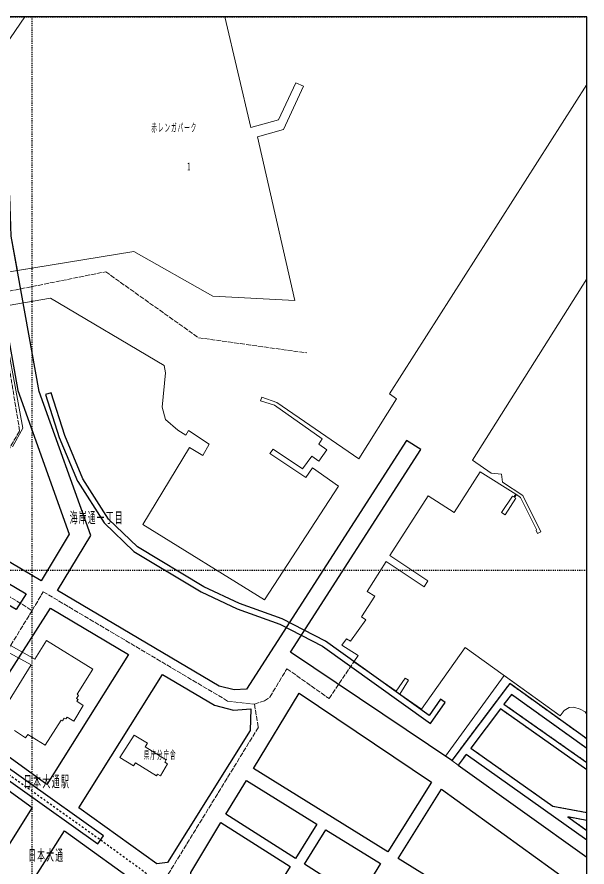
# Model space of a CAD drawing. Units: millimetres, scale not verified. Extents: x -76 to 74, y -76 to 74.
# Drawn here: x 22.1 to 73.6, y -2.7 to 74.1 of the extents above; entities that cross this region are included whole.
import ezdxf
from ezdxf.enums import TextEntityAlignment as Align

# ---------------------------------------------------------------- set-up
doc = ezdxf.new("R2010")
doc.units = ezdxf.units.MM
doc.header["$LTSCALE"] = 0.25
for name, pattern in [('USER1', [0.70556, 0.35278, -0.35278]), ('USER3', [1.41112, 0.70556, -0.70556]), ('USER4', [2.11668, 1.7639, -0.35278])]:
    doc.linetypes.add(name, pattern=pattern)
for name, color, linetype in [('0-0_01 グリッド', 7, 'USER1'), ('0-2_03 施設名・公園名', 7, 'Continuous'), ('0-4_05 町名', 7, 'Continuous'), ('0-6_07 街区符号', 7, 'Continuous'), ('0-7_08 地下鉄', 7, 'Continuous'), ('1-4_21 デッキ・歩道橋', 7, 'Continuous'), ('1-9_26 道路', 7, 'Continuous')]:
    doc.layers.add(name, color=color, linetype=linetype)
for name, color, linetype, lineweight in [('0-C_13 町界', 30, 'USER4', 18), ('0-D_14 公・官庁施設', 7, 'Continuous', 18), ('1-6_23 園路・他敷地道', 7, 'USER1', 18), ('1-D_30 公園・緑地', 3, 'Continuous', 18), ('1-E_31 地形', 7, 'Continuous', 18), ('1-F_32 海・河川', 150, 'Continuous', 18)]:
    doc.layers.add(name, color=color, linetype=linetype, lineweight=lineweight)
doc.styles.add('ＭＳ ゴシック', font='')
doc.styles.get('ＭＳ ゴシック').set_extended_font_data('MS Gothic')

msp = doc.modelspace()

# ---------------------------------------------------------------- linework, layer by layer
at = {"layer": '0-0_01 グリッド'}
for p, q in [((73.6277, 74.1251), (-76.4802, 74.1251)), ((23.5153, -75.9021), (23.5153, 74.1341)), ((73.6101, -75.9021), (73.6101, 74.1341)), ((73.6277, 24.1024), (-76.4802, 24.1024))]:
    msp.add_line(p, q, dxfattribs=at)
at = {"layer": '0-0_01 グリッド', "linetype": 'Continuous'}
msp.add_lwpolyline([(-76.4802, -75.9021), (73.6277, -75.9021), (73.6277, 74.1341), (-76.4802, 74.1341)], close=True, dxfattribs=at)
at = {"layer": '0-7_08 地下鉄', "linetype": 'USER3'}
msp.add_lwpolyline([(-53.2402, 74.1341), (-53.4892, 71.7649), (-53.4892, 69.1542), (-53.2367, 65.6174), (-52.4788, 61.9119), (-51.1317, 58.291), (-49.0261, 54.2492), (-46.4161, 50.2915), (-44.1423, 47.9336), (-41.8689, 45.9961), (-39.1737, 44.144), (-23.2408, 34.2069), (15.6467, 9.7865), (29.7093, -0.2346), (35.9408, -4.7815), (50.0045, -13.4556), (62.2987, -19.7712), (65.8355, -21.5392), (69.1194, -23.2239), (72.2355, -25.1607), (73.6277, -26.3155)], dxfattribs=at)
at = {"layer": '0-7_08 地下鉄'}
msp.add_lwpolyline([(15.3907, 9.4276), (29.4533, -0.5936), (29.9653, 0.1244), (15.9027, 10.1455)], close=True, dxfattribs=at)
at = {"layer": '0-C_13 町界'}
for p, q in [((12.9337, 27.0342), (23.5095, 20.4981)), ((23.5095, 20.4981), (20.32, 15.3225))]:
    msp.add_line(p, q, dxfattribs=at)
for points in [[(12.9337, 27.0342), (13.8308, 28.6933), (16.7474, 26.935), (22.3781, 36.7446), (20.3345, 49.1401), (30.1499, 51.1093), (38.5412, 45.1458), (48.3136, 43.7843)], [(23.5095, 20.4981), (24.5055, 22.2), (41.1685, 12.3215), (43.5928, 12.0259)], [(43.5928, 12.0259), (44.4923, 12.3504), (44.9819, 12.6742), (46.518, 15.2429), (50.3235, 12.5502), (52.5566, 15.8541)], [(43.5928, 12.0259), (43.9445, 9.9464), (22.8735, -24.3897)]]:
    msp.add_lwpolyline(points, dxfattribs=at)
at = {"layer": '0-D_14 公・官庁施設'}
for points in [[(21.9103, 9.6663), (22.9114, 8.9976), (23.1109, 9.298), (24.6829, 8.321), (26.1285, 10.6037), (26.2587, 10.5341), (26.4082, 10.7843), (26.5584, 10.7246), (26.6583, 10.8745), (27.2777, 10.5069), (28.1259, 11.9273), (27.5554, 12.3063), (27.6546, 12.4565), (27.5244, 12.5564), (27.7036, 12.8265), (27.574, 12.9368), (28.9996, 15.1892), (24.8145, 17.8006), (23.7479, 16.1187), (20.1443, 18.1217)], [(19.7956, 17.5408), (23.4192, 15.5988), (20.5281, 10.9427)]]:
    msp.add_lwpolyline(points, dxfattribs=at)
msp.add_lwpolyline([(32.7107, 9.237), (31.4346, 7.2144), (32.6659, 6.4668), (32.8354, 6.7473), (34.7378, 5.5704), (34.837, 5.721), (35.0878, 5.5711), (35.7355, 6.6522), (35.4854, 6.8027), (35.6149, 6.9926), (33.7125, 8.1687), (33.912, 8.5187)], close=True, dxfattribs=at)
at = {"layer": '1-4_21 デッキ・歩道橋'}
msp.add_lwpolyline([(59.3656, 11.0199), (50.0011, 17.742), (46.0871, 19.7608), (42.2323, 21.1279), (39.0235, 22.6458), (33.0159, 26.2645), (30.4142, 28.7498), (28.0922, 32.4079), (26.4544, 36.3263), (25.2276, 40.1849), (24.7235, 40.0243), (25.9583, 36.1438), (27.6126, 32.1826), (27.6209, 32.1619), (30.0021, 28.4115), (32.6928, 25.8411), (38.7741, 22.18), (42.0311, 20.6394), (45.8772, 19.2765), (49.7254, 17.2914), (59.276, 10.4328), (59.4955, 10.2758), (60.8242, 12.2023), (60.3888, 12.5027)], close=True, dxfattribs=at)
at = {"layer": '1-6_23 園路・他敷地道'}
for points in [[(61.4047, 6.9285), (66.4394, 13.6234), (66.6465, 13.8986), (73.6277, 8.8922)], [(73.6277, 8.024), (66.7957, 12.9237), (66.129, 12.0369), (73.6277, 6.7614)], [(73.6277, 6.1144), (65.8107, 11.6138), (63.1407, 8.0626), (70.5388, 2.8129), (73.6277, 2.2455)], [(62.0063, 6.5543), (62.7163, 7.4983), (73.6277, -0.2436)], [(73.6277, 1.5279), (71.9024, 1.8449), (73.6277, 0.6208)]]:
    msp.add_lwpolyline(points, dxfattribs=at)
at = {"layer": '1-9_26 道路'}
for points in [[(73.6277, 8.8922), (66.6465, 13.8986), (66.4394, 13.6234), (61.422, 6.945), (46.8405, 16.7429), (58.6063, 35.0448), (57.313, 35.8681), (42.8586, 13.3846), (41.7459, 13.3357), (40.3943, 13.6533), (25.7988, 22.3054), (28.7967, 27.2836), (24.1516, 40.2779), (21.6233, 54.3305), (21.49, 57.9417), (20.5536, 63.0928), (18.5468, 69.4484), (17.7561, 70.9346), (19.9097, 74.1341)], [(73.6277, 8.024), (66.7957, 12.9237), (66.129, 12.0369), (73.6277, 6.7614)], [(73.6277, 6.1144), (65.8107, 11.6138), (63.1407, 8.0626), (70.5388, 2.8129), (73.6277, 2.2455)], [(73.6277, -0.2436), (62.7163, 7.4983), (61.997, 6.5357), (73.6277, -1.7952)], [(73.6277, 1.5279), (71.9024, 1.8449), (73.6277, 0.6208)]]:
    msp.add_lwpolyline(points, dxfattribs=at)
for points in [[(24.3163, 23.1839), (-7.181, 41.8558), (-3.1802, 48.8073), (-9.8737, 52.8629), (-0.6842, 67.3558), (1.6654, 67.9539), (19.6447, 55.4833), (19.683, 54.4477), (22.2114, 40.3957), (26.8564, 27.4014)], [(13.2954, 25.6944), (14.2097, 27.2023), (22.9714, 22.0091), (22.0656, 20.5959)], [(24.8307, 4.7718), (18.0869, 9.6432), (25.168, 20.7069), (32.2242, 16.5238)], [(43.2066, 9.6618), (35.7438, -2.2776), (34.7585, -2.3981), (27.7263, 2.681), (35.2911, 14.7069), (39.9678, 11.9335), (41.71, 11.5067), (43.2751, 11.6014)], [(55.6445, -1.3205), (43.5125, 6.2119), (47.6315, 13.0194), (59.573, 4.9772)], [(18.1606, -5.8309), (11.0354, -1.3598), (16.7619, 7.5762), (23.5233, 2.693)], [(49.2373, 1.1944), (47.2904, -1.9048), (41.0176, 2.0888), (42.869, 5.148)], [(71.7969, -3.8416), (69.5531, -9.9554), (56.5819, -1.902), (60.479, 4.3453)], [(43.4736, -7.982), (37.8605, -4.4707), (37.8305, -3.1774), (40.5656, 1.3412), (46.826, -2.6441)], [(30.8965, -9.9443), (23.033, -4.7801), (26.4192, 0.6019), (33.6843, -4.6447), (33.7746, -5.4195)], [(53.0076, -5.5442), (48.0952, -2.4164), (50.0472, 0.6914), (54.9861, -2.3747)]]:
    msp.add_lwpolyline(points, close=True, dxfattribs=at)
at = {"layer": '1-D_30 公園・緑地'}
for points in [[(22.8363, 74.1341), (18.8848, 68.3763), (20.5536, 63.0928), (21.49, 57.9417), (21.6233, 54.3305), (22.1824, 51.2223), (32.6942, 52.9346), (39.818, 48.8934), (47.2394, 48.5055), (43.8715, 63.3092), (46.2156, 63.9617), (48.0236, 67.8867), (47.318, 68.1951), (45.7746, 64.8437), (43.261, 64.1381), (40.907, 74.1341)], [(73.6277, 11.1033), (73.4747, 11.3355), (73.0241, 11.5842), (72.4536, 11.7627), (72.024, 11.7323), (71.5547, 11.4616), (71.2051, 10.9806), (66.1345, 14.618), (60.8587, 7.3274), (61.422, 6.945), (61.997, 6.5357), (73.6277, -1.7921)], [(73.6277, 9.4403), (73.5781, 9.3656), (73.6277, 9.3301)]]:
    msp.add_lwpolyline(points, dxfattribs=at)
at = {"layer": '1-E_31 地形'}
for points in [[(40.907, 74.1341), (43.261, 64.1381), (45.7746, 64.8437), (47.318, 68.1951), (48.0236, 67.8867), (46.2156, 63.9617), (43.8715, 63.3092), (47.2394, 48.5055), (39.818, 48.8934), (32.6942, 52.9346), (20.5026, 50.9481), (19.6806, 51.4966), (13.3106, 50.1268), (-0.2515, 59.2364), (0.091, 59.647), (-4.9596, 63.0295), (-7.5806, 64.7844), (-7.9909, 64.3048), (-12.5802, 67.2504), (-12.1688, 67.7293), (-19.2927, 72.1128), (-19.0184, 74.0993), (-19.0618, 74.1341)], [(73.6277, 68.0349), (55.7847, 40.0757), (56.4317, 39.6347), (53.0066, 34.1962), (45.6223, 39.3098), (44.2512, 39.7777), (44.1292, 39.4504), (45.3977, 39.0632), (49.6958, 36.0156), (49.3961, 35.5223), (50.1182, 35.0289), (49.4057, 33.9902), (48.7732, 34.4608), (47.9354, 33.3143), (45.2895, 35.0782), (44.9808, 34.681), (48.2158, 32.5105), (48.8173, 33.4025), (51.1841, 31.7333), (44.4958, 21.4665), (33.501, 28.2872), (37.7344, 35.2249), (38.9105, 34.5194), (39.4983, 35.5192), (37.6165, 36.7539), (37.3816, 36.3422), (36.676, 36.8125), (35.5591, 37.7533), (35.2649, 38.8706), (35.5591, 41.9867), (35.4413, 42.6333), (25.1762, 48.7391), (20.6611, 47.9364), (22.6516, 36.9754), (21.7414, 35.2839)], [(73.6277, 50.4675), (63.2809, 34.0939), (64.9635, 32.8978), (65.9134, 32.8192), (65.985, 32.0895), (67.8371, 30.8934), (69.4432, 27.5964), (69.1435, 27.4455), (69.0429, 27.7253), (69.0725, 27.8252), (67.617, 30.7225), (67.2669, 30.9719), (67.0875, 30.7019), (67.1905, 30.6392), (66.2234, 29.1378), (65.8899, 29.3693), (66.8876, 30.8217), (67.0172, 30.7714), (67.1874, 31.0222), (63.9827, 33.0452), (61.6207, 29.361), (59.2877, 30.8769), (55.8068, 25.4649), (59.2539, 23.1929), (58.9156, 22.6427), (55.4774, 24.9189), (53.7562, 22.231), (54.4549, 21.7976), (53.2491, 19.9303), (53.6598, 19.6465), (52.2569, 17.7331), (51.8924, 17.9425), (51.4928, 17.3803), (52.9556, 16.4356), (52.5566, 15.8541), (56.4017, 13.2199), (57.191, 14.3947), (57.5111, 14.1956), (56.7221, 12.9505), (58.6662, 11.5887)], [(58.6662, 11.5887), (62.6136, 17.1432), (71.2051, 10.9806), (71.5547, 11.4616), (72.024, 11.7323), (72.4536, 11.7627), (73.0241, 11.5842), (73.4747, 11.3355), (73.6277, 11.1033)], [(73.6277, 9.4403), (73.5781, 9.3656), (73.6277, 9.3301)]]:
    msp.add_lwpolyline(points, dxfattribs=at)
at = {"layer": '1-F_32 海・河川'}
for points in [[(40.907, 74.1341), (43.261, 64.1381), (45.7746, 64.8437), (47.318, 68.1951), (48.0236, 67.8867), (46.2156, 63.9617), (43.8715, 63.3092), (47.2394, 48.5055), (39.818, 48.8934), (32.6942, 52.9346), (20.5026, 50.9481), (19.6806, 51.4966), (13.3106, 50.1268), (-0.2515, 59.2364), (0.091, 59.647), (-4.9596, 63.0295), (-7.5806, 64.7844), (-7.9909, 64.3048), (-12.5802, 67.2504), (-12.1688, 67.7293), (-19.2927, 72.1128), (-19.0184, 74.0993), (-19.0618, 74.1341)], [(73.6277, 68.0349), (55.7847, 40.0757), (56.4317, 39.6347), (53.0066, 34.1962), (45.6223, 39.3098), (44.2512, 39.7777), (44.1292, 39.4504), (45.3977, 39.0632), (49.6958, 36.0156), (49.3961, 35.5223), (50.1182, 35.0289), (49.4057, 33.9902), (48.7732, 34.4608), (47.9354, 33.3143), (45.2895, 35.0782), (44.9808, 34.681), (48.2158, 32.5105), (48.8173, 33.4025), (51.1841, 31.7333), (44.4958, 21.4665), (33.501, 28.2872), (37.7344, 35.2249), (38.9105, 34.5194), (39.4983, 35.5192), (37.6165, 36.7539), (37.3816, 36.3422), (36.676, 36.8125), (35.5591, 37.7533), (35.2649, 38.8706), (35.5591, 41.9867), (35.4413, 42.6333), (25.1762, 48.7391), (20.6611, 47.9364), (22.6516, 36.9754), (21.7414, 35.2839)], [(73.6277, 50.4675), (63.2809, 34.0939), (64.9635, 32.8978), (65.9134, 32.8192), (65.985, 32.0895), (67.8371, 30.8934), (69.4432, 27.5964), (69.1435, 27.4455), (69.0429, 27.7253), (69.0725, 27.8252), (67.617, 30.7225), (67.2669, 30.9719), (67.0875, 30.7019), (67.1905, 30.6392), (66.2234, 29.1378), (65.8899, 29.3693), (66.8876, 30.8217), (67.0172, 30.7714), (67.1874, 31.0222), (63.9827, 33.0452), (61.6207, 29.361), (59.2877, 30.8769), (55.8068, 25.4649), (59.2539, 23.1929), (58.9156, 22.6427), (55.4774, 24.9189), (53.7562, 22.231), (54.4549, 21.7976), (53.2491, 19.9303), (53.6598, 19.6465), (52.2569, 17.7331), (51.8924, 17.9425), (51.4928, 17.3803), (52.9556, 16.4356), (52.5566, 15.8541), (56.4017, 13.2199), (57.191, 14.3947), (57.5111, 14.1956), (56.7221, 12.9505), (58.6662, 11.5887)], [(58.6662, 11.5887), (62.6136, 17.1432), (71.2051, 10.9806), (71.5547, 11.4616), (72.024, 11.7323), (72.4536, 11.7627), (73.0241, 11.5842), (73.4747, 11.3355), (73.6277, 11.1033)], [(73.6277, 9.4403), (73.5781, 9.3656), (73.6277, 9.3301)]]:
    msp.add_lwpolyline(points, dxfattribs=at)

# ---------------------------------------------------------------- texts
at = {"layer": '0-2_03 施設名・公園名', "char_height": 0.7244, "attachment_point": 7, "style": 'ＭＳ ゴシック'}
for s, insert in [('\\T1.17;\\W0.5;赤レンガパーク', (34.27, 63.684)), ('\\T1.17;\\W0.5;県庁分庁舎', (33.584, 7.0043))]:
    msp.add_mtext(s, dxfattribs=dict(at, insert=insert))
at = {"layer": '0-4_05 町名', "char_height": 0.9932, "attachment_point": 7, "style": 'ＭＳ ゴシック'}
for s, insert in [('\\T1.17;\\W0.5;海岸通一丁目', (26.9033, 28.293)), ('\\T1.17;\\W0.5;日本大通', (23.1567, -2.2135))]:
    msp.add_mtext(s, dxfattribs=dict(at, insert=insert))
at = {"layer": '0-6_07 街区符号', "style": 'ＭＳ ゴシック', "width": 0.5}
msp.add_text('1', height=0.7244, dxfattribs=at).set_placement((37.5084, 60.0498), align=Align.BOTTOM_LEFT)
at = {"layer": '0-7_08 地下鉄', "insert": (22.7426, 4.4232), "char_height": 1.028, "attachment_point": 7, "style": 'ＭＳ ゴシック'}
msp.add_mtext('\\T1.17;\\W0.5;日本大通駅', dxfattribs=at)

doc.saveas('drawing.dxf')
